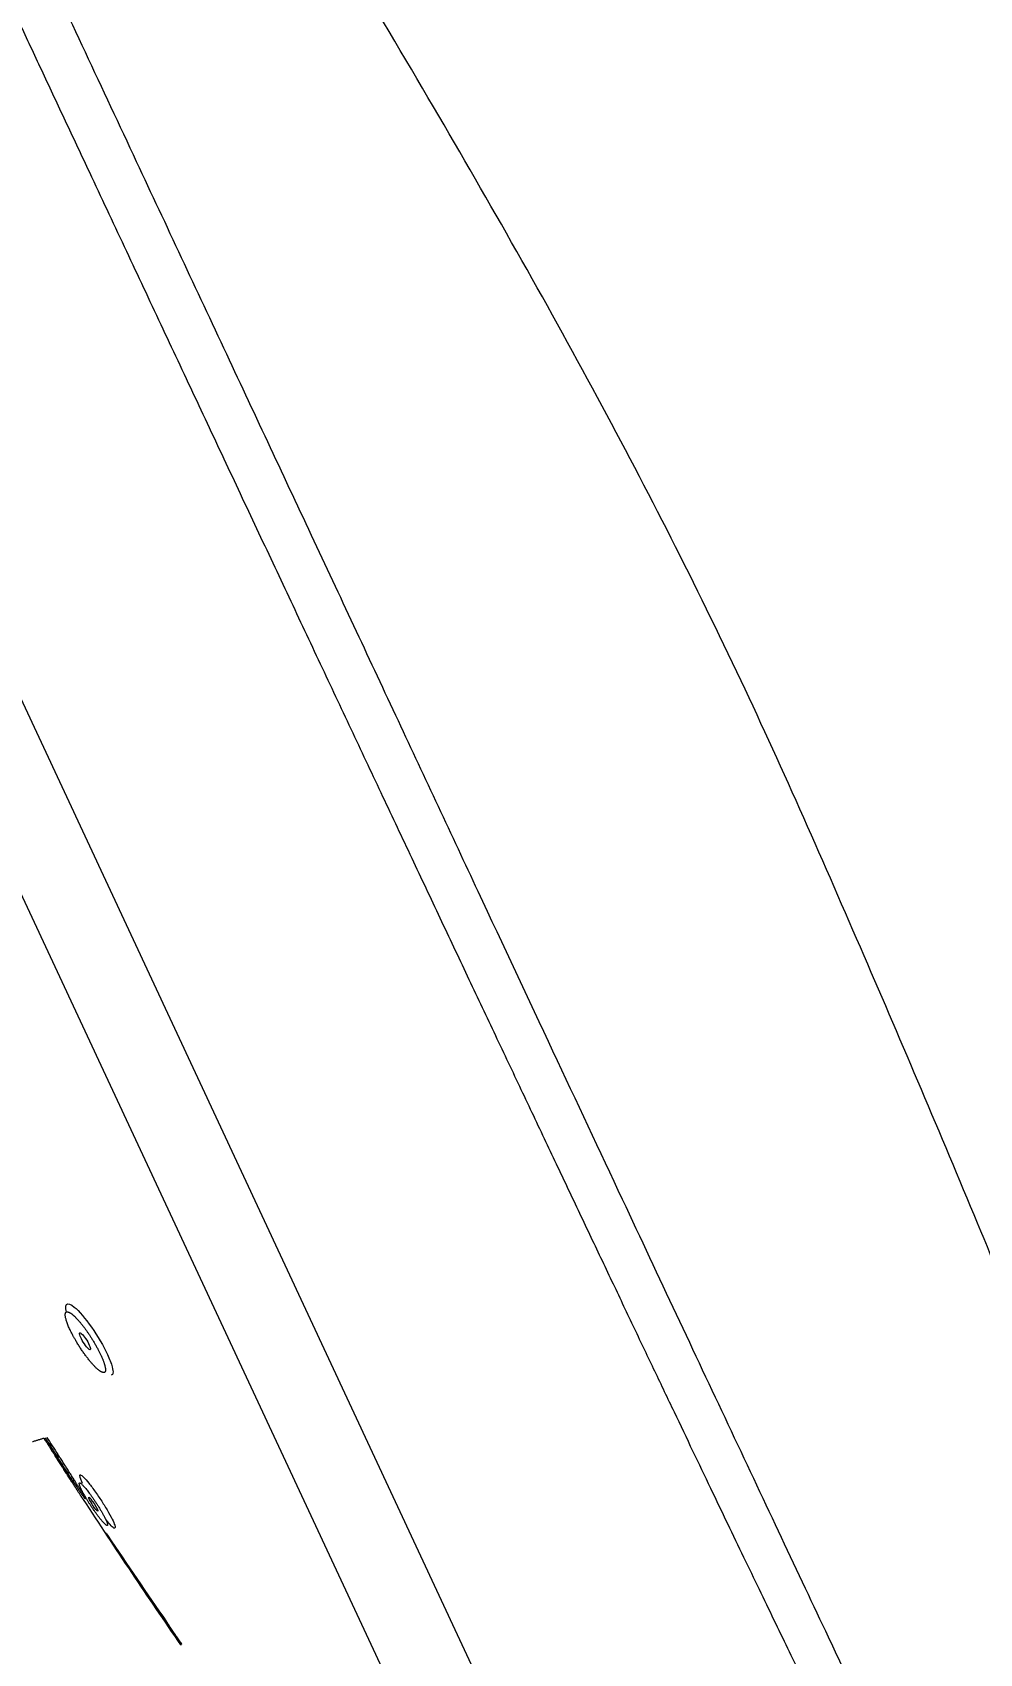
# Model space of a CAD drawing. Header units: millimetres. Extents: x 17284 to 19660, y -6011 to -2651.
# Drawn here: x 19067.7 to 19096.13, y -3894.27 to -3845.6 of the extents above; entities that cross this region are included whole.
import ezdxf

# ---------------------------------------------------------------- set-up
doc = ezdxf.new("R2010")
doc.units = ezdxf.units.MM
doc.layers.add('DIM', color=3, linetype='Continuous', lineweight=13)
doc.styles.get("Standard").update_dxf_attribs({"font": 'arial.ttf'})
doc.dimstyles.get("Standard").update_dxf_attribs({"dimtxt": 0.18, "dimasz": 0.18, "dimexe": 0.18, "dimexo": 0.0625, "dimgap": 0.09, "dimtad": 0, "dimtih": 1, "dimtoh": 1, "dimdec": 1, "dimdsep": 46, "dimtxsty": 'Standard', "dimcen": 0.09, "dimadec": 0, "dimazin": 0, "dimtfac": 1, "dimtdec": 1, "dimtofl": 0, "dimtmove": 0, "dimatfit": 3, "dimfxl": 1, "dimtolj": 1, "dimtzin": 0, "dimarcsym": 0})

# ---------------------------------------------------------------- blocks, each defined once
blk = doc.blocks.new('1')
at = {"linetype": 'Continuous', "lineweight": 13, "extrusion": (0, 0, -1)}
for p, q in [((20682.592, -4831.308), (20728.829, -4930.463)), ((20709.834, -4910.02), (20709.782, -4910.045)), ((20711.325, -4912.445), (20711.322, -4912.446)), ((20713.09, -4915.038), (20713.058, -4915.053))]:
    blk.add_line(p, q, dxfattribs=at)
at = {"linetype": 'Continuous', "lineweight": 18, "extrusion": (0, 0, -1)}
for p, q in [((20727.703, -4933.889), (20681.398, -4834.588)), ((20727.703, -4933.889), (20681.398, -4834.588)), ((20710.497, -4910.708), (20710.494, -4910.636)), ((20710.575, -4910.895), (20710.497, -4910.708))]:
    blk.add_line(p, q, dxfattribs=at)
at = {"linetype": 'Continuous', "lineweight": 18}
blk.add_arc((20873.228, -4805.592), 194.009, 213.03935, 214.5914, dxfattribs=at)
for centre, major_axis, ratio in [((20710.646, -4906.621), (-0.156, 0.252), 0.202729), ((20710.895, -4911.512), (-0.135, 0.207), 0.117757)]:
    blk.add_ellipse(centre, major_axis=major_axis, ratio=ratio, dxfattribs=at)
for centre, major_axis, start_param, end_param in [((20874.164, -4807.6), (175.717, 81.938), 3.265595, 3.269004), ((20874.79, -4808.94), (175.512, 81.843), 3.257665, 3.261042), ((20873.539, -4806.26), (175.819, 81.986), 3.273692, 3.277034), ((20874.789, -4808.94), (175.512, 81.843), 3.27656, 3.293585), ((20874.039, -4807.331), (175.746, 81.952), 3.286121, 3.303147)]:
    blk.add_ellipse(centre, major_axis=major_axis, ratio=0.948829, start_param=start_param, end_param=end_param, dxfattribs=at)
for points, knots in [([(20736.752, -4925.644), (20736.724, -4925.6), (20736.664, -4925.507), (20736.571, -4925.355), (20736.468, -4925.183), (20736.356, -4924.989), (20736.234, -4924.774), (20736.102, -4924.535), (20735.959, -4924.273), (20735.804, -4923.986), (20735.638, -4923.673), (20735.46, -4923.333), (20735.269, -4922.964), (20735.064, -4922.566), (20734.845, -4922.137), (20734.612, -4921.676), (20734.363, -4921.181), (20734.098, -4920.652), (20733.816, -4920.085), (20733.518, -4919.481), (20733.201, -4918.838), (20732.865, -4918.153), (20732.51, -4917.426), (20732.135, -4916.656), (20731.739, -4915.839), (20731.321, -4914.977), (20730.882, -4914.066), (20730.42, -4913.105), (20729.934, -4912.094), (20729.424, -4911.03), (20728.89, -4909.914), (20728.331, -4908.743), (20727.747, -4907.517), (20727.136, -4906.234), (20726.5, -4904.895), (20725.837, -4903.499), (20725.148, -4902.045), (20724.432, -4900.534), (20723.689, -4898.964), (20722.92, -4897.337), (20722.125, -4895.652), (20721.303, -4893.911), (20720.456, -4892.115), (20719.584, -4890.264), (20718.688, -4888.36), (20717.768, -4886.405), (20716.826, -4884.402), (20715.862, -4882.352), (20714.879, -4880.259), (20713.877, -4878.126), (20712.859, -4875.956), (20711.826, -4873.754), (20710.906, -4871.792), (20710.105, -4870.085), (20709.431, -4868.647), (20708.767, -4867.23), (20708.113, -4865.835), (20707.469, -4864.462), (20706.837, -4863.112), (20706.215, -4861.786), (20705.606, -4860.485), (20705.008, -4859.208), (20704.422, -4857.958), (20703.848, -4856.733), (20703.287, -4855.535), (20702.738, -4854.364), (20702.203, -4853.22), (20701.68, -4852.104), (20701.17, -4851.016), (20700.673, -4849.955), (20700.19, -4848.922), (20699.72, -4847.918), (20699.263, -4846.942), (20698.819, -4845.993), (20698.389, -4845.073), (20697.971, -4844.182), (20697.567, -4843.318), (20697.176, -4842.482), (20696.798, -4841.674), (20696.433, -4840.893), (20696.081, -4840.139), (20695.742, -4839.413), (20695.415, -4838.713), (20695.1, -4838.04), (20694.798, -4837.393), (20694.508, -4836.772), (20694.23, -4836.176), (20693.964, -4835.605), (20693.709, -4835.059), (20693.466, -4834.537), (20693.234, -4834.039), (20693.013, -4833.565), (20692.802, -4833.113), (20692.603, -4832.684), (20692.413, -4832.276), (20692.234, -4831.89), (20692.065, -4831.525), (20691.905, -4831.181), (20691.755, -4830.856), (20691.614, -4830.551), (20691.481, -4830.265), (20691.358, -4829.997), (20691.243, -4829.747), (20691.136, -4829.515), (20691.037, -4829.299), (20690.946, -4829.099), (20690.862, -4828.916), (20690.785, -4828.747), (20690.716, -4828.593), (20690.652, -4828.453), (20690.615, -4828.37), (20690.597, -4828.329)], [0, 0, 0, 0, 0.002385, 0.005066, 0.008043, 0.011317, 0.014887, 0.018754, 0.022917, 0.027377, 0.032133, 0.037186, 0.042536, 0.048182, 0.054125, 0.060365, 0.066901, 0.073734, 0.080864, 0.08829, 0.096013, 0.104033, 0.112349, 0.120963, 0.129873, 0.139079, 0.148583, 0.158383, 0.16848, 0.178873, 0.189564, 0.200551, 0.211834, 0.223415, 0.235292, 0.247466, 0.259937, 0.272704, 0.285768, 0.299129, 0.312786, 0.326741, 0.340992, 0.355539, 0.370384, 0.385525, 0.400963, 0.416697, 0.432729, 0.449057, 0.465681, 0.482603, 0.499821, 0.511139, 0.522363, 0.533493, 0.544528, 0.555468, 0.566314, 0.577065, 0.587722, 0.598284, 0.608752, 0.619125, 0.629403, 0.639587, 0.649677, 0.659672, 0.669572, 0.679378, 0.689089, 0.698705, 0.708227, 0.717655, 0.726988, 0.736226, 0.74537, 0.754419, 0.763374, 0.772234, 0.781, 0.789671, 0.798248, 0.80673, 0.815117, 0.82341, 0.831608, 0.839712, 0.847721, 0.855636, 0.863456, 0.871181, 0.878812, 0.886348, 0.89379, 0.901138, 0.90839, 0.915548, 0.922612, 0.929581, 0.936456, 0.943236, 0.949921, 0.956512, 0.963008, 0.96941, 0.975717, 0.98193, 0.988048, 0.994071, 1, 1, 1, 1]), ([(20783.132, -5054.972), (20781.948, -5050.762), (20779.559, -5042.266), (20776.036, -5029.738), (20772.636, -5017.648), (20769.452, -5006.334), (20766.49, -4995.803), (20763.75, -4986.054), (20761.389, -4977.647), (20759.374, -4970.476), (20757.676, -4964.435), (20756.106, -4958.855), (20754.66, -4953.728), (20753.339, -4949.043), (20752.135, -4944.762), (20750.929, -4940.404), (20749.52, -4935.638), (20747.739, -4930.172), (20745.627, -4924.138), (20743.197, -4917.562), (20740.451, -4910.474), (20737.391, -4902.901), (20733.999, -4894.948), (20730.35, -4886.609), (20726.02, -4878.11), (20721.059, -4869.411), (20716.063, -4861.102), (20711.041, -4853.253), (20707.029, -4847.255), (20704.466, -4843.737), (20703.635, -4842.619)], [0, 0, 0, 0, 0.057509, 0.116045, 0.171111, 0.222636, 0.270586, 0.314962, 0.355789, 0.385409, 0.412897, 0.43829, 0.461627, 0.482947, 0.502295, 0.520105, 0.5424, 0.567632, 0.595688, 0.626452, 0.659803, 0.695634, 0.733839, 0.773501, 0.815286, 0.859179, 0.905154, 0.942757, 0.981693, 1, 1, 1, 1]), ([(20711.237, -4907.338), (20711.235, -4907.329), (20711.229, -4907.309), (20711.22, -4907.279), (20711.209, -4907.247), (20711.197, -4907.215), (20711.184, -4907.181), (20711.17, -4907.146), (20711.155, -4907.111), (20711.139, -4907.074), (20711.121, -4907.036), (20711.103, -4906.997), (20711.083, -4906.958), (20711.062, -4906.917), (20711.04, -4906.875), (20711.017, -4906.832), (20710.993, -4906.788), (20710.968, -4906.743), (20710.934, -4906.684), (20710.892, -4906.613), (20710.841, -4906.53), (20710.79, -4906.45), (20710.739, -4906.373), (20710.688, -4906.299), (20710.637, -4906.229), (20710.586, -4906.161), (20710.534, -4906.097), (20710.494, -4906.048), (20710.463, -4906.012), (20710.443, -4905.989), (20710.423, -4905.967), (20710.403, -4905.946), (20710.384, -4905.926), (20710.366, -4905.907), (20710.348, -4905.889), (20710.33, -4905.872), (20710.313, -4905.856), (20710.296, -4905.841), (20710.28, -4905.827), (20710.264, -4905.814), (20710.249, -4905.802), (20710.234, -4905.791), (20710.219, -4905.781), (20710.205, -4905.772), (20710.192, -4905.764), (20710.179, -4905.758), (20710.166, -4905.752), (20710.154, -4905.747), (20710.143, -4905.743), (20710.127, -4905.739), (20710.109, -4905.737), (20710.09, -4905.74), (20710.075, -4905.748), (20710.063, -4905.762), (20710.056, -4905.782), (20710.052, -4905.807), (20710.053, -4905.838), (20710.057, -4905.874), (20710.065, -4905.916), (20710.076, -4905.962), (20710.091, -4906.013), (20710.109, -4906.067), (20710.131, -4906.124), (20710.155, -4906.184), (20710.183, -4906.246), (20710.214, -4906.311), (20710.248, -4906.379), (20710.285, -4906.449), (20710.325, -4906.522), (20710.374, -4906.607), (20710.431, -4906.703), (20710.495, -4906.806), (20710.561, -4906.905), (20710.627, -4906.999), (20710.694, -4907.09), (20710.761, -4907.176), (20710.816, -4907.242), (20710.859, -4907.292), (20710.889, -4907.325), (20710.918, -4907.357), (20710.946, -4907.386), (20710.973, -4907.413), (20710.999, -4907.437), (20711.024, -4907.46), (20711.048, -4907.48), (20711.071, -4907.498), (20711.092, -4907.514), (20711.113, -4907.527), (20711.133, -4907.539), (20711.151, -4907.548), (20711.169, -4907.554), (20711.189, -4907.56), (20711.21, -4907.562), (20711.229, -4907.558), (20711.245, -4907.547), (20711.255, -4907.529), (20711.261, -4907.504), (20711.262, -4907.473), (20711.259, -4907.435), (20711.251, -4907.39), (20711.242, -4907.356), (20711.237, -4907.338)], [0, 0, 0, 0, 0.007473, 0.014841, 0.022121, 0.029329, 0.036484, 0.043605, 0.050709, 0.057816, 0.064945, 0.072113, 0.079341, 0.086644, 0.094041, 0.101549, 0.109182, 0.116957, 0.124887, 0.139651, 0.153951, 0.16789, 0.181578, 0.19513, 0.208667, 0.222307, 0.236169, 0.250364, 0.25626, 0.262094, 0.267874, 0.273604, 0.279291, 0.284942, 0.290561, 0.296157, 0.301736, 0.307304, 0.312868, 0.318434, 0.32401, 0.329602, 0.335216, 0.340859, 0.346538, 0.352259, 0.358027, 0.36385, 0.369732, 0.37568, 0.388844, 0.401658, 0.414193, 0.426527, 0.438741, 0.450918, 0.463142, 0.475497, 0.488063, 0.500917, 0.513786, 0.526316, 0.538592, 0.550702, 0.562737, 0.574794, 0.586964, 0.599339, 0.612006, 0.625046, 0.643419, 0.66126, 0.678802, 0.696291, 0.713974, 0.73209, 0.750863, 0.759685, 0.768364, 0.776916, 0.785361, 0.793719, 0.80201, 0.810255, 0.818474, 0.82669, 0.834922, 0.843194, 0.851525, 0.859935, 0.868446, 0.877076, 0.891387, 0.905285, 0.918871, 0.93225, 0.945536, 0.958842, 0.972282, 0.985967, 1, 1, 1, 1]), ([(20710.095, -4905.761), (20710.073, -4905.677), (20710.064, -4905.608), (20710.074, -4905.544), (20710.081, -4905.528), (20710.092, -4905.518)], [0, 0, 0, 0, 0.670765, 0.670765, 1, 1, 1, 1]), ([(20710.6, -4911.383), (20710.6, -4911.383), (20710.6, -4911.383), (20710.6, -4911.382), (20710.597, -4911.378), (20710.595, -4911.374), (20710.594, -4911.373), (20710.594, -4911.372), (20710.592, -4911.37), (20710.589, -4911.365), (20710.583, -4911.355), (20710.573, -4911.339), (20710.56, -4911.32), (20710.546, -4911.298), (20710.535, -4911.281), (20710.528, -4911.271), (20710.527, -4911.269), (20710.526, -4911.267), (20710.524, -4911.264), (20710.518, -4911.255), (20710.507, -4911.238), (20710.49, -4911.211), (20710.468, -4911.177), (20710.444, -4911.139), (20710.422, -4911.106), (20710.408, -4911.083), (20710.401, -4911.072), (20710.398, -4911.068), (20710.395, -4911.063), (20710.383, -4911.045), (20710.361, -4911.011), (20710.331, -4910.964), (20710.3, -4910.915), (20710.267, -4910.864), (20710.242, -4910.824), (20710.227, -4910.801), (20710.221, -4910.792), (20710.218, -4910.788), (20710.21, -4910.774), (20710.192, -4910.747), (20710.162, -4910.7), (20710.126, -4910.644), (20710.089, -4910.586), (20710.052, -4910.528), (20710.026, -4910.489), (20710.012, -4910.466), (20710.009, -4910.462), (20710.003, -4910.452), (20709.991, -4910.434), (20709.969, -4910.4), (20709.938, -4910.35), (20709.9, -4910.291), (20709.862, -4910.233), (20709.831, -4910.184), (20709.809, -4910.15), (20709.8, -4910.136), (20709.794, -4910.126), (20709.791, -4910.121), (20709.775, -4910.097), (20709.763, -4910.078), (20709.751, -4910.059)], [0, 0, 0, 0, 0.000679, 0.031908, 0.063137, 0.070944, 0.074847, 0.078751, 0.078751, 0.094365, 0.125594, 0.156823, 0.188052, 0.219281, 0.250509, 0.250509, 0.254413, 0.254413, 0.258317, 0.266124, 0.281738, 0.312967, 0.344196, 0.375424, 0.406653, 0.422268, 0.426171, 0.430075, 0.430075, 0.437882, 0.469111, 0.50034, 0.531568, 0.562797, 0.594026, 0.601833, 0.601833, 0.60964, 0.60964, 0.625255, 0.656483, 0.687712, 0.718941, 0.75017, 0.781399, 0.781399, 0.785302, 0.789206, 0.797013, 0.812627, 0.843856, 0.875085, 0.906314, 0.937542, 0.953157, 0.960964, 0.960964, 0.968771, 0.968771, 1, 1, 1, 1]), ([(20709.782, -4910.045), (20709.794, -4910.064), (20709.818, -4910.102), (20709.855, -4910.16), (20709.892, -4910.218), (20709.929, -4910.277), (20709.961, -4910.326), (20709.983, -4910.361), (20709.993, -4910.376), (20709.999, -4910.386), (20710.002, -4910.391), (20710.018, -4910.415), (20710.044, -4910.455), (20710.082, -4910.514), (20710.119, -4910.571), (20710.156, -4910.629), (20710.187, -4910.676), (20710.205, -4910.704), (20710.213, -4910.715), (20710.214, -4910.718), (20710.217, -4910.722), (20710.222, -4910.729), (20710.239, -4910.754), (20710.265, -4910.795), (20710.3, -4910.847), (20710.333, -4910.898), (20710.366, -4910.946), (20710.389, -4910.981), (20710.402, -4911), (20710.406, -4911.006), (20710.408, -4911.01), (20710.416, -4911.021), (20710.432, -4911.045), (20710.456, -4911.08), (20710.483, -4911.12), (20710.508, -4911.157), (20710.532, -4911.191), (20710.546, -4911.212), (20710.554, -4911.223), (20710.556, -4911.225), (20710.559, -4911.23), (20710.565, -4911.239), (20710.577, -4911.255), (20710.592, -4911.276), (20710.608, -4911.297), (20710.621, -4911.316), (20710.631, -4911.328), (20710.637, -4911.336), (20710.639, -4911.339), (20710.64, -4911.34), (20710.641, -4911.34), (20710.641, -4911.34)], [0, 0, 0, 0, 0.034707, 0.069413, 0.10412, 0.138826, 0.173533, 0.190886, 0.199563, 0.199563, 0.208239, 0.208239, 0.242946, 0.277652, 0.312359, 0.347065, 0.381772, 0.399125, 0.399125, 0.403464, 0.403464, 0.407802, 0.416479, 0.451185, 0.485892, 0.520598, 0.555305, 0.590011, 0.598688, 0.598688, 0.603026, 0.607365, 0.624718, 0.659424, 0.694131, 0.728837, 0.763544, 0.798251, 0.798251, 0.802589, 0.806927, 0.815604, 0.832957, 0.867664, 0.90237, 0.937077, 0.971783, 0.989136, 0.997813, 0.997813, 1, 1, 1, 1]), ([(20710.658, -4911.356), (20710.658, -4911.356), (20710.659, -4911.354), (20710.657, -4911.35), (20710.656, -4911.346), (20710.656, -4911.345), (20710.655, -4911.344), (20710.654, -4911.342), (20710.652, -4911.337), (20710.647, -4911.326), (20710.638, -4911.309), (20710.628, -4911.29), (20710.615, -4911.267), (20710.605, -4911.249), (20710.598, -4911.237), (20710.597, -4911.235), (20710.594, -4911.23), (20710.59, -4911.223), (20710.579, -4911.205), (20710.564, -4911.178), (20710.543, -4911.143), (20710.52, -4911.105), (20710.499, -4911.071), (20710.486, -4911.049), (20710.48, -4911.038), (20710.477, -4911.035), (20710.473, -4911.027), (20710.462, -4911.009), (20710.441, -4910.974), (20710.411, -4910.927), (20710.381, -4910.877), (20710.349, -4910.826), (20710.324, -4910.786), (20710.31, -4910.763), (20710.304, -4910.754), (20710.301, -4910.749), (20710.292, -4910.736), (20710.275, -4910.708), (20710.246, -4910.661), (20710.21, -4910.605), (20710.174, -4910.547), (20710.136, -4910.489), (20710.111, -4910.449), (20710.097, -4910.427), (20710.094, -4910.422), (20710.087, -4910.412), (20710.076, -4910.395), (20710.054, -4910.36), (20710.023, -4910.311), (20709.985, -4910.252), (20709.947, -4910.193), (20709.915, -4910.145), (20709.893, -4910.111), (20709.881, -4910.092), (20709.875, -4910.082), (20709.859, -4910.058), (20709.847, -4910.039), (20709.834, -4910.02)], [0, 0, 0, 0, 0.030183, 0.061467, 0.069288, 0.069288, 0.077109, 0.077109, 0.092751, 0.124036, 0.15532, 0.186605, 0.217889, 0.249174, 0.249174, 0.256995, 0.256995, 0.264816, 0.280458, 0.311742, 0.343027, 0.374311, 0.405596, 0.421238, 0.421238, 0.429059, 0.429059, 0.43688, 0.468165, 0.499449, 0.530733, 0.562018, 0.593302, 0.601123, 0.601123, 0.608945, 0.608945, 0.624587, 0.655871, 0.687156, 0.71844, 0.749725, 0.781009, 0.781009, 0.78492, 0.78883, 0.796651, 0.812293, 0.843578, 0.874862, 0.906147, 0.937431, 0.953073, 0.960894, 0.968716, 0.968716, 1, 1, 1, 1]), ([(20710.48, -4910.933), (20710.481, -4910.938), (20710.484, -4910.948), (20710.49, -4910.966), (20710.498, -4910.985), (20710.506, -4911.006), (20710.516, -4911.028), (20710.527, -4911.051), (20710.539, -4911.076), (20710.552, -4911.103), (20710.567, -4911.131), (20710.582, -4911.161), (20710.599, -4911.192), (20710.618, -4911.224), (20710.637, -4911.258), (20710.664, -4911.305), (20710.699, -4911.364), (20710.743, -4911.435), (20710.787, -4911.505), (20710.833, -4911.576), (20710.88, -4911.646), (20710.928, -4911.715), (20710.97, -4911.773), (20711.004, -4911.821), (20711.031, -4911.857), (20711.057, -4911.892), (20711.082, -4911.924), (20711.106, -4911.954), (20711.129, -4911.983), (20711.152, -4912.009), (20711.173, -4912.033), (20711.193, -4912.056), (20711.212, -4912.076), (20711.23, -4912.094), (20711.25, -4912.113), (20711.27, -4912.13), (20711.289, -4912.144), (20711.304, -4912.151), (20711.315, -4912.152), (20711.322, -4912.147), (20711.325, -4912.135), (20711.323, -4912.117), (20711.319, -4912.097), (20711.313, -4912.078), (20711.307, -4912.062), (20711.301, -4912.044), (20711.293, -4912.025), (20711.285, -4912.005), (20711.275, -4911.984), (20711.264, -4911.961), (20711.252, -4911.937), (20711.239, -4911.911), (20711.225, -4911.884), (20711.21, -4911.856), (20711.194, -4911.827), (20711.176, -4911.796), (20711.158, -4911.764), (20711.13, -4911.715), (20711.09, -4911.649), (20711.039, -4911.565), (20710.986, -4911.483), (20710.932, -4911.401), (20710.876, -4911.32), (20710.823, -4911.245), (20710.774, -4911.177), (20710.729, -4911.119), (20710.687, -4911.066), (20710.648, -4911.019), (20710.612, -4910.978), (20710.579, -4910.943), (20710.55, -4910.914), (20710.524, -4910.892), (20710.503, -4910.878), (20710.488, -4910.872), (20710.477, -4910.875), (20710.473, -4910.886), (20710.473, -4910.905), (20710.477, -4910.922), (20710.48, -4910.933)], [0, 0, 0, 0, 0.009161, 0.018145, 0.026981, 0.035701, 0.044336, 0.052921, 0.061489, 0.070075, 0.078713, 0.087435, 0.096275, 0.105264, 0.114431, 0.123804, 0.142121, 0.159933, 0.177459, 0.194925, 0.212563, 0.230596, 0.249233, 0.260043, 0.270647, 0.281087, 0.291407, 0.301652, 0.311867, 0.3221, 0.332396, 0.342801, 0.353358, 0.364111, 0.375098, 0.391367, 0.407139, 0.422555, 0.437765, 0.452926, 0.468194, 0.483725, 0.499666, 0.50814, 0.516471, 0.524682, 0.532799, 0.540848, 0.548856, 0.55685, 0.564857, 0.572904, 0.581019, 0.589227, 0.597554, 0.606023, 0.614659, 0.623482, 0.64503, 0.665843, 0.686273, 0.70669, 0.727467, 0.748956, 0.767309, 0.785154, 0.802709, 0.820203, 0.837868, 0.855929, 0.874596, 0.893229, 0.911248, 0.928868, 0.946319, 0.963837, 0.981657, 1, 1, 1, 1]), ([(20711.541, -4912.233), (20711.538, -4912.234), (20711.535, -4912.234), (20711.514, -4912.231), (20711.48, -4912.206), (20711.39, -4912.117), (20711.333, -4912.053), (20711.274, -4911.978), (20711.271, -4911.975), (20711.268, -4911.972)], [0, 0, 0, 0, 0.081221, 0.081221, 0.530432, 0.530432, 0.979643, 0.979643, 1, 1, 1, 1]), ([(20711.322, -4912.446), (20711.32, -4912.442), (20711.314, -4912.434), (20711.31, -4912.427), (20711.307, -4912.422), (20711.306, -4912.42), (20711.304, -4912.417), (20711.3, -4912.411), (20711.297, -4912.407), (20711.295, -4912.404), (20711.294, -4912.403), (20711.294, -4912.402), (20711.293, -4912.4), (20711.291, -4912.397), (20711.289, -4912.394), (20711.288, -4912.392), (20711.288, -4912.391), (20711.287, -4912.39), (20711.286, -4912.389), (20711.286, -4912.389), (20711.286, -4912.388), (20711.286, -4912.389), (20711.286, -4912.389), (20711.286, -4912.389), (20711.287, -4912.389), (20711.287, -4912.39), (20711.288, -4912.391), (20711.29, -4912.393), (20711.29, -4912.394), (20711.291, -4912.395), (20711.292, -4912.396), (20711.294, -4912.399), (20711.296, -4912.401), (20711.298, -4912.405), (20711.299, -4912.407), (20711.301, -4912.409), (20711.302, -4912.411), (20711.302, -4912.411), (20711.305, -4912.415), (20711.309, -4912.422), (20711.314, -4912.429), (20711.318, -4912.434), (20711.318, -4912.435), (20711.32, -4912.437), (20711.322, -4912.44), (20711.324, -4912.443), (20711.325, -4912.445)], [0, 0, 0, 0, 0.0625, 0.125, 0.125, 0.140625, 0.15625, 0.1875, 0.25, 0.25, 0.265625, 0.28125, 0.28125, 0.3125, 0.375, 0.375, 0.40625, 0.40625, 0.4375, 0.5, 0.5, 0.53125, 0.53125, 0.546875, 0.546875, 0.5625, 0.625, 0.625, 0.65625, 0.671875, 0.671875, 0.6875, 0.75, 0.75, 0.78125, 0.796875, 0.796875, 0.8125, 0.8125, 0.875, 0.9375, 0.9375, 0.953125, 0.953125, 0.96875, 1, 1, 1, 1]), ([(20713.058, -4915.053), (20713.071, -4915.071), (20713.096, -4915.109), (20713.135, -4915.166), (20713.174, -4915.223), (20713.213, -4915.281), (20713.246, -4915.329), (20713.27, -4915.363), (20713.28, -4915.378), (20713.285, -4915.385), (20713.287, -4915.387), (20713.29, -4915.392), (20713.305, -4915.414), (20713.333, -4915.456), (20713.373, -4915.513), (20713.412, -4915.57), (20713.451, -4915.626), (20713.483, -4915.673), (20713.503, -4915.7), (20713.512, -4915.714), (20713.515, -4915.719), (20713.522, -4915.728), (20713.525, -4915.732), (20713.528, -4915.737)], [0, 0, 0, 0, 0.083334, 0.166668, 0.250001, 0.333335, 0.416669, 0.458336, 0.479169, 0.479169, 0.489586, 0.489586, 0.500003, 0.583336, 0.66667, 0.750004, 0.833338, 0.916672, 0.958338, 0.958338, 0.979172, 0.979172, 1, 1, 1, 1]), ([(20713.557, -4915.719), (20713.545, -4915.702), (20713.521, -4915.667), (20713.484, -4915.612), (20713.445, -4915.556), (20713.406, -4915.498), (20713.38, -4915.46), (20713.363, -4915.435), (20713.36, -4915.43), (20713.353, -4915.421), (20713.343, -4915.406), (20713.32, -4915.372), (20713.287, -4915.324), (20713.247, -4915.266), (20713.207, -4915.208), (20713.174, -4915.161), (20713.151, -4915.127), (20713.142, -4915.113), (20713.135, -4915.104), (20713.132, -4915.099), (20713.115, -4915.075), (20713.102, -4915.057), (20713.09, -4915.038)], [0, 0, 0, 0, 0.078656, 0.162414, 0.246173, 0.329931, 0.41369, 0.41369, 0.43463, 0.43463, 0.455569, 0.497449, 0.581207, 0.664966, 0.748724, 0.832483, 0.874362, 0.895302, 0.895302, 0.916241, 0.916241, 1, 1, 1, 1])]:
    blk.add_open_spline(points, degree=3, knots=knots, dxfattribs=at)
at = {"linetype": 'Continuous', "lineweight": 13}
for points, knots in [([(20692.333, -4828.686), (20692.342, -4828.705), (20692.36, -4828.747), (20692.392, -4828.815), (20692.428, -4828.893), (20692.469, -4828.979), (20692.514, -4829.076), (20692.564, -4829.184), (20692.619, -4829.303), (20692.68, -4829.435), (20692.748, -4829.58), (20692.821, -4829.74), (20692.902, -4829.914), (20692.99, -4830.106), (20693.087, -4830.314), (20693.192, -4830.542), (20693.306, -4830.79), (20693.43, -4831.059), (20693.565, -4831.352), (20693.711, -4831.668), (20693.869, -4832.01), (20694.04, -4832.38), (20694.225, -4832.778), (20694.424, -4833.206), (20694.785, -4833.982), (20695.383, -4835.264), (20696.327, -4837.287), (20697.538, -4839.881), (20698.914, -4842.827), (20700.443, -4846.1), (20702.118, -4849.681), (20704.123, -4853.97), (20706.481, -4859.01), (20709.195, -4864.811), (20712.041, -4870.894), (20714.857, -4876.914), (20717.492, -4882.542), (20720.021, -4887.946), (20722.418, -4893.072), (20724.669, -4897.879), (20727.216, -4903.313), (20730.022, -4909.284), (20732.2, -4913.906), (20733.541, -4916.748), (20734.182, -4918.109), (20734.793, -4919.406), (20735.246, -4920.369), (20735.559, -4921.035), (20735.745, -4921.429), (20735.928, -4921.819), (20736.11, -4922.203), (20736.289, -4922.583), (20736.426, -4922.871), (20736.526, -4923.086), (20736.592, -4923.238), (20736.666, -4923.414), (20736.749, -4923.615), (20736.84, -4923.838), (20736.94, -4924.09), (20737.042, -4924.345), (20737.141, -4924.585), (20737.228, -4924.788), (20737.305, -4924.958), (20737.355, -4925.057), (20737.378, -4925.102)], [0, 0, 0, 0, 0.002873, 0.005977, 0.009314, 0.012885, 0.01669, 0.020731, 0.025008, 0.029521, 0.034271, 0.039258, 0.044482, 0.049942, 0.055639, 0.061572, 0.067741, 0.074145, 0.080783, 0.087656, 0.094762, 0.102101, 0.109672, 0.117474, 0.125506, 0.150353, 0.179467, 0.212833, 0.250431, 0.281476, 0.31679, 0.356345, 0.400115, 0.448069, 0.50016, 0.545346, 0.58909, 0.631395, 0.672272, 0.711739, 0.749797, 0.811331, 0.874588, 0.890439, 0.906179, 0.921807, 0.937325, 0.942493, 0.947679, 0.952883, 0.958106, 0.963345, 0.968601, 0.970357, 0.972454, 0.974895, 0.977677, 0.980803, 0.98427, 0.988342, 0.991951, 0.995098, 0.99778, 1, 1, 1, 1]), ([(20710.092, -4905.518), (20710.131, -4905.479), (20710.215, -4905.505), (20710.46, -4905.707), (20710.665, -4905.945), (20711.02, -4906.45), (20711.209, -4906.775), (20711.385, -4907.152), (20711.434, -4907.282), (20711.461, -4907.387)], [0, 0, 0, 0, 0.23329, 0.23329, 0.53263, 0.53263, 0.831971, 0.831971, 1, 1, 1, 1]), ([(20711.461, -4907.387), (20711.483, -4907.468), (20711.492, -4907.535), (20711.479, -4907.611), (20711.462, -4907.632), (20711.436, -4907.639)], [0, 0, 0, 0, 0.544199, 0.544199, 1, 1, 1, 1]), ([(20710.494, -4910.636), (20710.497, -4910.632), (20710.502, -4910.631), (20710.526, -4910.634), (20710.56, -4910.66), (20710.651, -4910.749), (20710.707, -4910.813), (20710.821, -4910.955), (20710.891, -4911.049), (20711.035, -4911.253), (20711.108, -4911.362), (20711.233, -4911.557), (20711.297, -4911.662), (20711.41, -4911.862), (20711.457, -4911.951), (20711.518, -4912.082), (20711.54, -4912.14), (20711.555, -4912.211), (20711.552, -4912.229), (20711.541, -4912.233)], [0, 0, 0, 0, 0.042091, 0.042091, 0.164589, 0.164589, 0.287087, 0.287087, 0.409586, 0.409586, 0.532084, 0.532084, 0.654582, 0.654582, 0.777081, 0.777081, 0.899579, 0.899579, 1, 1, 1, 1])]:
    blk.add_open_spline(points, degree=3, knots=knots, dxfattribs=at)
at = {"linetype": 'Continuous', "lineweight": 18}
blk.add_open_spline([(20709.069, -4909.634), (20709.417, -4909.528)], degree=1, dxfattribs=at)
blk = doc.blocks.new('*D124')
at = {"layer": 'Defpoints', "color": 0, "transparency": 16777216}
for p in [(19201.381, -3749.626), (19123.388, -3879.358), (19201.381, -3882.32)]:
    blk.add_point(p, dxfattribs=at)
at = {"layer": 'DIM', "color": 0, "lineweight": -2, "transparency": 16777216}
for p, q in [((19123.388, -3879.296), (19123.388, -3749.446)), ((19201.381, -3882.257), (19201.381, -3749.446)), ((19105.388, -3749.626), (19087.388, -3749.626)), ((19123.388, -3749.626), (19141.388, -3749.626)), ((19141.388, -3749.626), (19144.547, -3749.626)), ((19183.381, -3749.626), (19180.221, -3749.626)), ((19201.381, -3749.626), (19183.381, -3749.626)), ((19219.381, -3749.626), (19237.381, -3749.626))]:
    blk.add_line(p, q, dxfattribs=at)
at = {"layer": 'DIM', "color": 0, "transparency": 16777216}
for points in [[(19105.388, -3746.626), (19105.388, -3752.626), (19123.388, -3749.626)], [(19219.381, -3746.626), (19219.381, -3752.626), (19201.381, -3749.626)]]:
    blk.add_solid(points, dxfattribs=at)
at = {"layer": 'DIM', "color": 3, "transparency": 16777216, "insert": (19162.384, -3749.626), "char_height": 18, "attachment_point": 5}
blk.add_mtext('\\A1;79', dxfattribs=at)

msp = doc.modelspace()

# ---------------------------------------------------------------- block references
at = {"color": 6}
msp.add_blockref('1', (-1641.369, 1021.728, 0), dxfattribs=at)

# ---------------------------------------------------------------- dimensions: what is measured, and where the dimension line sits
at = {"layer": 'DIM', "color": 3}
dim = msp.add_linear_dim(base=(19201.381, -3749.626), p1=(19123.388, -3879.358), p2=(19201.381, -3882.32), text='79', dimstyle='Standard', override={"dimtxt": 18, "dimasz": 18, "dimgap": 5, "dimclrt": 3}, dxfattribs=at)
dim.commit()
dim.dimension.update_dxf_attribs({"geometry": '*D124', "text_midpoint": (19162.384, -3749.626), "dimtype": 160})

doc.saveas('drawing.dxf')
